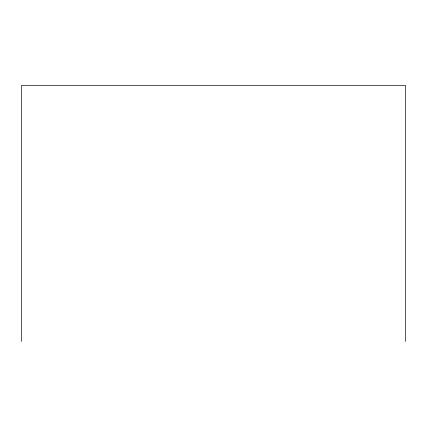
<?xml version="1.0" encoding="UTF-8"?>
<svg xmlns="http://www.w3.org/2000/svg" width="427" height="427" viewBox="0 0 427 427"><rect width="100%" height="100%" fill="white"/><g stroke="black" fill="none" stroke-linecap="round" stroke-linejoin="round"><path stroke-width="0.64" d="M405.65 341.408L405.65 85.592L21.35 85.592L21.35 341.408"/></g></svg>
